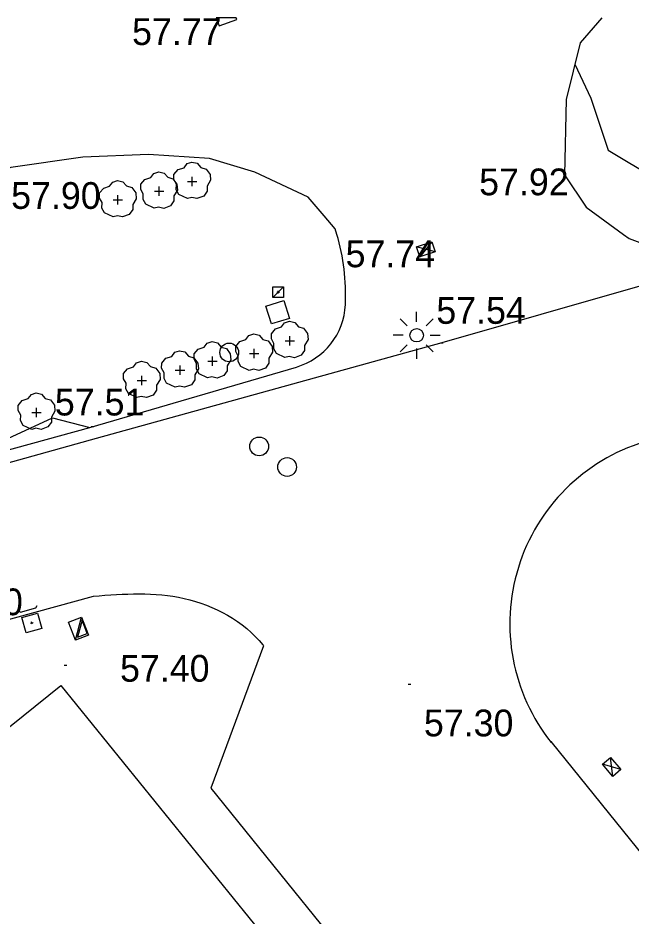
# Model space of a CAD drawing. Extents: x 506500 to 506851, y 4789550 to 4789800.
# Drawn here: x 506667.69 to 506690.61, y 4789766.42 to 4789800 of the extents above; entities that cross this region are included whole.
import ezdxf

# ---------------------------------------------------------------- set-up
doc = ezdxf.new("R2010")
doc.units = 0
for name, color, linetype in [('2-AltAlt', 7, 'Continuous'), ('25-AltAlt', 7, 'Continuous'), ('Arbol-SerJar', 7, 'Continuous'), ('Armario de control-SerAlu', 7, 'Continuous'), ('Arqueta alumbrado-SerAlu', 7, 'Continuous'), ('Arqueta saneamiento-SerSan', 7, 'Continuous'), ('Boca de riego-SerAgu', 7, 'Continuous'), ('Bordillo-UrbAce', 7, 'Continuous'), ('cota punto 1_500 altimetria-AltAlt', 7, 'Continuous'), ('Fachada-UrbEdi', 7, 'Continuous'), ('Farola-SerAlu', 7, 'Continuous'), ('Jardin bien definido-UrbJar', 7, 'Continuous'), ('Muro-UrbCer', 7, 'Continuous'), ('punto 1_500 altimetria-AltAlt', 7, 'Continuous'), ('Sumidero-SerSan', 7, 'Continuous')]:
    doc.layers.add(name, color=color, linetype=linetype)

msp = doc.modelspace()

# ---------------------------------------------------------------- linework, layer by layer
at = {"layer": '2-AltAlt'}
for points in [[(506688.508, 4789798.271), (506689.105, 4789797)], [(506689.105, 4789797), (506689.749, 4789795.058), (506691.521, 4789793.993), (506692.95, 4789791.965), (506695.4, 4789791.679)]]:
    msp.add_lwpolyline(points, dxfattribs=at)
at = {"layer": '25-AltAlt'}
msp.add_lwpolyline([(506664.947, 4789783.196), (506668.974, 4789785.047), (506670.378, 4789784.685)], dxfattribs=at)
at = {"layer": 'Arbol-SerJar'}
for p, q in [((506674.03, 4789793.885), (506674.38, 4789793.885)), ((506674.205, 4789793.71), (506674.205, 4789794.06)), ((506672.788, 4789793.52), (506673.138, 4789793.52)), ((506672.963, 4789793.345), (506672.963, 4789793.695)), ((506671.249, 4789793.197), (506671.599, 4789793.197)), ((506671.424, 4789793.022), (506671.424, 4789793.372)), ((506677.847, 4789787.758), (506677.847, 4789788.108)), ((506677.672, 4789787.933), (506678.022, 4789787.933)), ((506676.341, 4789787.458), (506676.691, 4789787.458)), ((506676.516, 4789787.283), (506676.516, 4789787.633)), ((506674.783, 4789787.174), (506675.133, 4789787.174)), ((506674.958, 4789786.999), (506674.958, 4789787.349)), ((506673.57, 4789786.833), (506673.92, 4789786.833)), ((506673.745, 4789786.658), (506673.745, 4789787.008)), ((506672.143, 4789786.442), (506672.493, 4789786.442)), ((506672.318, 4789786.267), (506672.318, 4789786.617)), ((506668.383, 4789785.078), (506668.383, 4789785.428)), ((506668.208, 4789785.253), (506668.558, 4789785.253))]:
    msp.add_line(p, q, dxfattribs=at)
for points in [[(506674.023, 4789793.252), (506673.705, 4789793.401), (506673.607, 4789793.578), (506673.614, 4789793.787), (506673.518, 4789793.956), (506673.52, 4789794.148), (506673.672, 4789794.33), (506673.895, 4789794.4), (506674.01, 4789794.554), (506674.19, 4789794.612), (506674.391, 4789794.566), (506674.527, 4789794.407), (506674.724, 4789794.35), (506674.873, 4789794.15), (506674.89, 4789793.931), (506674.758, 4789793.711), (506674.758, 4789793.523), (506674.631, 4789793.34), (506674.377, 4789793.247), (506674.183, 4789793.291), (506674.023, 4789793.252)], [(506672.781, 4789792.887), (506672.463, 4789793.036), (506672.365, 4789793.213), (506672.372, 4789793.422), (506672.276, 4789793.591), (506672.278, 4789793.783), (506672.43, 4789793.965), (506672.653, 4789794.035), (506672.768, 4789794.189), (506672.948, 4789794.247), (506673.149, 4789794.201), (506673.285, 4789794.042), (506673.482, 4789793.985), (506673.631, 4789793.785), (506673.648, 4789793.566), (506673.516, 4789793.346), (506673.516, 4789793.158), (506673.389, 4789792.975), (506673.135, 4789792.882), (506672.941, 4789792.926), (506672.781, 4789792.887)], [(506671.242, 4789792.564), (506670.924, 4789792.713), (506670.826, 4789792.89), (506670.833, 4789793.099), (506670.737, 4789793.268), (506670.739, 4789793.46), (506670.891, 4789793.642), (506671.114, 4789793.712), (506671.229, 4789793.866), (506671.409, 4789793.924), (506671.61, 4789793.878), (506671.746, 4789793.719), (506671.943, 4789793.662), (506672.092, 4789793.462), (506672.109, 4789793.243), (506671.977, 4789793.023), (506671.977, 4789792.835), (506671.85, 4789792.652), (506671.596, 4789792.559), (506671.402, 4789792.603), (506671.242, 4789792.564)], [(506677.665, 4789787.3), (506677.347, 4789787.449), (506677.249, 4789787.626), (506677.256, 4789787.835), (506677.16, 4789788.004), (506677.162, 4789788.196), (506677.314, 4789788.378), (506677.537, 4789788.448), (506677.652, 4789788.602), (506677.832, 4789788.66), (506678.033, 4789788.614), (506678.169, 4789788.455), (506678.366, 4789788.398), (506678.515, 4789788.198), (506678.532, 4789787.979), (506678.4, 4789787.759), (506678.4, 4789787.571), (506678.273, 4789787.388), (506678.019, 4789787.295), (506677.825, 4789787.339), (506677.665, 4789787.3)], [(506676.334, 4789786.825), (506676.016, 4789786.974), (506675.918, 4789787.151), (506675.925, 4789787.36), (506675.829, 4789787.529), (506675.831, 4789787.721), (506675.983, 4789787.903), (506676.206, 4789787.973), (506676.321, 4789788.127), (506676.501, 4789788.185), (506676.702, 4789788.139), (506676.838, 4789787.98), (506677.035, 4789787.923), (506677.184, 4789787.723), (506677.201, 4789787.504), (506677.069, 4789787.284), (506677.069, 4789787.096), (506676.942, 4789786.913), (506676.688, 4789786.82), (506676.494, 4789786.864), (506676.334, 4789786.825)], [(506674.776, 4789786.541), (506674.458, 4789786.69), (506674.36, 4789786.867), (506674.367, 4789787.076), (506674.271, 4789787.245), (506674.273, 4789787.437), (506674.425, 4789787.619), (506674.648, 4789787.689), (506674.763, 4789787.843), (506674.943, 4789787.901), (506675.144, 4789787.855), (506675.28, 4789787.696), (506675.477, 4789787.639), (506675.626, 4789787.439), (506675.643, 4789787.22), (506675.511, 4789787), (506675.511, 4789786.812), (506675.384, 4789786.629), (506675.13, 4789786.536), (506674.936, 4789786.58), (506674.776, 4789786.541)], [(506673.563, 4789786.2), (506673.245, 4789786.349), (506673.147, 4789786.526), (506673.154, 4789786.735), (506673.058, 4789786.904), (506673.06, 4789787.096), (506673.212, 4789787.278), (506673.435, 4789787.348), (506673.55, 4789787.502), (506673.73, 4789787.56), (506673.931, 4789787.514), (506674.067, 4789787.355), (506674.264, 4789787.298), (506674.413, 4789787.098), (506674.43, 4789786.879), (506674.298, 4789786.659), (506674.298, 4789786.471), (506674.171, 4789786.288), (506673.917, 4789786.195), (506673.723, 4789786.239), (506673.563, 4789786.2)], [(506672.136, 4789785.809), (506671.818, 4789785.958), (506671.72, 4789786.135), (506671.727, 4789786.344), (506671.631, 4789786.513), (506671.633, 4789786.705), (506671.785, 4789786.887), (506672.008, 4789786.957), (506672.123, 4789787.111), (506672.303, 4789787.169), (506672.504, 4789787.123), (506672.64, 4789786.964), (506672.837, 4789786.907), (506672.986, 4789786.707), (506673.003, 4789786.488), (506672.871, 4789786.268), (506672.871, 4789786.08), (506672.744, 4789785.897), (506672.49, 4789785.804), (506672.296, 4789785.848), (506672.136, 4789785.809)], [(506668.201, 4789784.62), (506667.883, 4789784.769), (506667.785, 4789784.946), (506667.792, 4789785.155), (506667.696, 4789785.324), (506667.698, 4789785.516), (506667.85, 4789785.698), (506668.073, 4789785.768), (506668.188, 4789785.922), (506668.368, 4789785.98), (506668.569, 4789785.934), (506668.705, 4789785.775), (506668.902, 4789785.718), (506669.051, 4789785.518), (506669.068, 4789785.299), (506668.936, 4789785.079), (506668.936, 4789784.891), (506668.809, 4789784.708), (506668.555, 4789784.615), (506668.361, 4789784.659), (506668.201, 4789784.62)]]:
    msp.add_lwpolyline(points, dxfattribs=at)
at = {"layer": 'Armario de control-SerAlu'}
msp.add_line((506669.836, 4789776.739), (506670.065, 4789777.6), dxfattribs=at)
for points in [[(506669.836, 4789776.739), (506669.579, 4789777.415), (506670.065, 4789777.6), (506670.322, 4789776.924)], [(506670.082, 4789777.482), (506669.912, 4789776.845), (506670.272, 4789776.982)]]:
    msp.add_lwpolyline(points, close=True, dxfattribs=at)
at = {"layer": 'Arqueta alumbrado-SerAlu'}
for p, q in [((506683.281, 4789791.253), (506682.591, 4789791.449)), ((506683.161, 4789791.632), (506682.713, 4789791.067)), ((506689.92, 4789771.64), (506689.84, 4789772.355)), ((506690.226, 4789771.896), (506689.534, 4789772.1))]:
    msp.add_line(p, q, dxfattribs=at)
for points in [[(506682.713, 4789791.067), (506682.591, 4789791.449), (506683.161, 4789791.632), (506683.281, 4789791.253)], [(506689.534, 4789772.1), (506689.84, 4789772.355), (506690.226, 4789771.896), (506689.92, 4789771.64)]]:
    msp.add_lwpolyline(points, close=True, dxfattribs=at)
at = {"layer": 'Arqueta saneamiento-SerSan'}
msp.add_line((506675.848, 4789800), (506675.094, 4789800), dxfattribs=at)
msp.add_lwpolyline([(506675.094, 4789800), (506675.21, 4789799.7), (506675.868, 4789799.948), (506675.848, 4789800)], dxfattribs=at)
msp.add_lwpolyline([(506677.834, 4789788.764), (506677.16, 4789788.564), (506676.955, 4789789.229), (506677.624, 4789789.438)], close=True, dxfattribs=at)
for centre in [(506675.584, 4789787.495), (506676.704, 4789783.981), (506677.749, 4789783.211)]:
    msp.add_circle(centre, 0.35, dxfattribs=at)
at = {"layer": 'Boca de riego-SerAgu'}
for p, q in [((506677.219, 4789789.547), (506677.619, 4789789.947)), ((506677.369, 4789789.747), (506677.469, 4789789.747)), ((506677.419, 4789789.697), (506677.419, 4789789.797))]:
    msp.add_line(p, q, dxfattribs=at)
msp.add_lwpolyline([(506677.219, 4789789.547), (506677.219, 4789789.947), (506677.619, 4789789.947), (506677.619, 4789789.547)], close=True, dxfattribs=at)
at = {"layer": 'Bordillo-UrbAce'}
for p, q in [((506651.86, 4789773.272), (506670.514, 4789778.383)), ((506711.017, 4789743.881), (506687.624, 4789772.948))]:
    msp.add_line(p, q, dxfattribs=at)
msp.add_lwpolyline([(506676.87, 4789776.531), (506674.903, 4789771.209), (506681.865, 4789762.585)], dxfattribs=at)
msp.add_ellipse((506693.103, 4789777.349), major_axis=(0, 7.087), ratio=0.991669, start_param=0.289636, end_param=2.247552, dxfattribs=at)
msp.add_spline([(506670.514, 4789778.383), (506673.9, 4789778.3), (506676.845, 4789776.562), (506676.87, 4789776.531)], degree=3, dxfattribs=at)
at = {"layer": 'Fachada-UrbEdi'}
for p, q in [((506653.593, 4789762.44), (506669.284, 4789775.039)), ((506669.284, 4789775.039), (506681.754, 4789759.686))]:
    msp.add_line(p, q, dxfattribs=at)
at = {"layer": 'Farola-SerAlu'}
for p, q in [((506682.238, 4789788.49), (506681.973, 4789788.755)), ((506682.592, 4789788.636), (506682.592, 4789789.012)), ((506682.945, 4789788.49), (506683.21, 4789788.755)), ((506683.21, 4789788.755), (506683.21, 4789788.755)), ((506682.092, 4789788.137), (506681.716, 4789788.137)), ((506683.091, 4789788.137), (506683.467, 4789788.137)), ((506682.238, 4789787.783), (506681.973, 4789787.518)), ((506682.945, 4789787.783), (506683.21, 4789787.518)), ((506682.592, 4789787.637), (506682.592, 4789787.261))]:
    msp.add_line(p, q, dxfattribs=at)
msp.add_circle((506682.593, 4789788.136), 0.25, dxfattribs=at)
at = {"layer": 'Jardin bien definido-UrbJar'}
for points in [[(506689.52, 4789800), (506688.709, 4789799.073), (506688.177, 4789796.948), (506688.122, 4789794.137), (506688.928, 4789792.921), (506690.328, 4789791.909)], [(506679.608, 4789791.909), (506679.545, 4789792.111), (506679.133, 4789792.598), (506678.534, 4789793.297), (506676.545, 4789794.234), (506674.852, 4789794.741), (506672.563, 4789794.892), (506670.107, 4789794.796), (506667.425, 4789794.404), (506664.489, 4789793.542), (506661.844, 4789792.525), (506660.293, 4789791.909)], [(506690.328, 4789791.909), (506690.533, 4789791.76), (506692.065, 4789791.184), (506693.606, 4789791.18), (506696.225, 4789791.908)], [(506659.432, 4789781.683), (506670.378, 4789784.685), (506678.096, 4789786.948)]]:
    msp.add_lwpolyline(points, dxfattribs=at)
for centre, radius, start, end in [((506672.032, 4789789.648), 7.906, 357.3463, 16.6151), ((506677.376, 4789789.401), 2.556, 286.3405, 357.3384)]:
    msp.add_arc(centre, radius, start, end, dxfattribs=at)
at = {"layer": 'Muro-UrbCer'}
msp.add_lwpolyline([(506697.76, 4789791.908), (506694.639, 4789791.034), (506683.531, 4789787.858), (506670.608, 4789784.279), (506659.525, 4789781.185), (506648.956, 4789778.224), (506636.989, 4789774.909), (506631.252, 4789773.283)], dxfattribs=at)
at = {"layer": 'punto 1_500 altimetria-AltAlt'}
for p, q in [((506688.078, 4789794.138), (506688.178, 4789794.138)), ((506683.485, 4789787.856), (506683.585, 4789787.856)), ((506670.429, 4789784.732), (506670.529, 4789784.732)), ((506669.415, 4789775.809), (506669.515, 4789775.809)), ((506682.27, 4789775.098), (506682.37, 4789775.098))]:
    msp.add_line(p, q, dxfattribs=at)
at = {"layer": 'Sumidero-SerSan'}
for p, q in [((506668.358, 4789777.943), (506668.407, 4789778.031)), ((506667.781, 4789777.78), (506667.693, 4789777.829)), ((506667.781, 4789777.78), (506668.358, 4789777.943)), ((506668.158, 4789777.367), (506668.254, 4789777.394)), ((506668.219, 4789777.332), (506668.192, 4789777.429))]:
    msp.add_line(p, q, dxfattribs=at)
msp.add_lwpolyline([(506667.999, 4789777.01), (506667.835, 4789777.588), (506668.413, 4789777.751), (506668.576, 4789777.173)], close=True, dxfattribs=at)

# ---------------------------------------------------------------- texts
at = {"layer": 'cota punto 1_500 altimetria-AltAlt'}
for s, p in [('57.77', (506671.952, 4789798.989)), ('57.92', (506684.928, 4789793.371)), ('57.90', (506667.432, 4789792.862)), ('57.74', (506679.935, 4789790.681)), ('57.54', (506683.327, 4789788.565)), ('57.51', (506669.066, 4789785.138)), ('57.40', (506664.524, 4789777.671)), ('57.40', (506671.503, 4789775.185)), ('57.30', (506682.863, 4789773.142))]:
    msp.add_text(s, height=1, rotation=359.9988, dxfattribs=at).set_placement(p)

doc.saveas('drawing.dxf')
